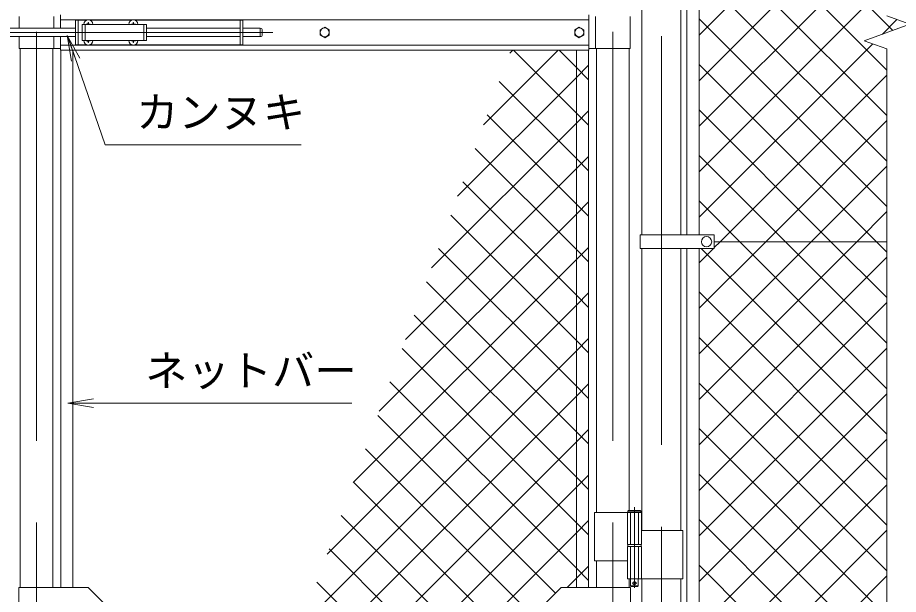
# Model space of a CAD drawing. Units: millimetres, scale not verified. Extents: x -4200 to 4200, y -2970 to 2970.
# Drawn here: x 1243 to 2610, y -236 to 659 of the extents above; entities that cross this region are included whole.
import ezdxf
from ezdxf.enums import TextEntityAlignment as Align

# ---------------------------------------------------------------- set-up
doc = ezdxf.new("R2010")
doc.units = ezdxf.units.MM
doc.header["$LTSCALE"] = 20
doc.linetypes.add('DASHED', pattern=[7.5, 6, -1.5])
doc.linetypes.add('USER1', pattern=[50.8, 31.75, -6.35, 6.35, -6.35])
for name, color, linetype, lineweight in [('0-1_D-STR-TXT', 7, 'Continuous', 9), ('0-2_D-BMK', 2, 'USER1', 13), ('0-3_D-STR1', 1, 'Continuous', 18), ('0-4_D-STR3', 3, 'Continuous', 13), ('0-5_D-STR-DIM', 7, 'Continuous', 9), ('0-6_0', 3, 'Continuous', 18), ('0-7_D-STR2', 7, 'Continuous', 9)]:
    doc.layers.add(name, color=color, linetype=linetype, lineweight=lineweight)
doc.styles.add('ＭＳ ゴシック', font='')
doc.styles.get('ＭＳ ゴシック').set_extended_font_data('MS Gothic')

# ---------------------------------------------------------------- blocks, each defined once
blk = doc.blocks.new('_Open')
at = {"layer": '0-6_0', "color": 7, "lineweight": 9}
blk.add_line((-20, 3.33), (0, 0), dxfattribs=at)
blk.add_lwpolyline([(-20, -3.33), (0, 0), (-20, 0)], dxfattribs=at)

msp = doc.modelspace()

# ---------------------------------------------------------------- linework, layer by layer
at = {"layer": '0-1_D-STR-TXT'}
msp.add_line((1761.49, 60.69), (1322.9, 60.69), dxfattribs=at)
msp.add_lwpolyline([(1683.01, 461.92), (1379.04, 461.92), (1320.69, 629.95)], dxfattribs=at)
at = {"layer": '0-2_D-BMK'}
for p, q in [((1272.39, 1653.1), (1272.39, -385.29)), ((2166.59, 1653.1), (2166.59, -385.29)), ((2241.99, 1646.61), (2241.99, -470.04)), ((1014.52, 636.37), (1638.97, 636.37)), ((2200.15, -101.21), (2200.15, -226.1)), ((2196.52, -219.13), (2203.78, -219.13))]:
    msp.add_line(p, q, dxfattribs=at)
at = {"layer": '0-3_D-STR1'}
for p, q in [((2211.74, 950.87), (2211.74, 321.87)), ((2272.24, 950.87), (2272.24, 321.87)), ((1246.99, 611.37), (1246.99, -225.58)), ((1297.79, 611.37), (1297.79, -225.58)), ((2141.19, 611.37), (2141.19, -109.13)), ((2191.99, 611.37), (2191.99, -106.13)), ((2211.74, 300.87), (2211.74, -137.13)), ((2272.24, 300.87), (2272.24, -137.13)), ((2141.19, -184.13), (2141.19, -225.58)), ((2191.99, -212.13), (2191.99, -225.58)), ((2211.74, -212.13), (2211.74, -274.93)), ((2272.24, -212.13), (2272.24, -274.93))]:
    msp.add_line(p, q, dxfattribs=at)
at = {"layer": '0-4_D-STR3'}
for p, q in [((2281.34, 321.87), (2281.34, 950.87)), ((2300.34, 321.87), (2300.34, 950.87)), ((1245.39, 661.37), (1245.39, 642.87)), ((1299.39, 661.37), (1299.39, 642.87)), ((1309.49, 642.87), (1309.49, 663.87)), ((2129.49, 608.87), (2129.49, 663.87)), ((2139.59, 661.37), (2139.59, 611.37)), ((2193.59, 661.37), (2193.59, 611.37)), ((1151.84, 642.87), (1332.64, 642.87)), ((1309.49, 655.87), (2129.49, 655.87)), ((1332.64, 655.37), (1332.64, 617.37)), ((1332.64, 655.37), (1350.04, 655.37)), ((1337.14, 655.37), (1337.14, 617.37)), ((1343.14, 648.87), (1343.14, 623.87)), ((1343.14, 648.87), (1443.14, 648.87)), ((1350.79, 649.28), (1349.49, 649.26)), ((1349.49, 649.26), (1349.49, 648.87)), ((1352.25, 652.02), (1352.22, 650.72)), ((1352.25, 652.02), (1353.04, 652.02)), ((1353.04, 652.02), (1353.06, 650.72)), ((1355.24, 655.37), (1420.04, 655.37)), ((1420.79, 649.28), (1419.49, 649.26)), ((1419.49, 649.26), (1419.49, 648.87)), ((1422.25, 652.02), (1422.22, 650.72)), ((1422.25, 652.02), (1423.04, 652.02)), ((1423.04, 652.02), (1423.06, 650.72)), ((1424.49, 649.28), (1425.79, 649.26)), ((1425.24, 655.37), (1592.64, 655.37)), ((1425.79, 649.26), (1425.79, 648.87)), ((1443.14, 648.87), (1443.14, 623.87)), ((1443.14, 642.87), (1588.14, 642.87)), ((1588.14, 655.37), (1588.14, 617.37)), ((1592.64, 655.37), (1592.64, 617.37)), ((1592.64, 642.87), (1619.64, 642.87)), ((1619.64, 642.87), (1619.64, 629.87)), ((1151.84, 629.87), (1332.64, 629.87)), ((1245.39, 629.87), (1245.39, 611.37)), ((1299.39, 629.87), (1299.39, 611.37)), ((1309.49, 608.87), (1309.49, 629.87)), ((1443.14, 629.87), (1588.14, 629.87)), ((1592.64, 629.87), (1619.64, 629.87)), ((1622.64, 639.87), (1622.64, 632.87)), ((1309.49, 616.87), (2129.49, 616.87)), ((1332.64, 617.37), (1350.04, 617.37)), ((1343.14, 623.87), (1443.14, 623.87)), ((1349.49, 623.47), (1349.49, 623.87)), ((1350.79, 623.45), (1349.49, 623.47)), ((1352.25, 620.72), (1352.22, 622.01)), ((1352.25, 620.72), (1353.04, 620.72)), ((1353.04, 620.72), (1353.06, 622.01)), ((1354.49, 623.45), (1355.79, 623.47)), ((1355.24, 617.37), (1420.04, 617.37)), ((1355.79, 623.47), (1355.79, 623.87)), ((1419.49, 623.47), (1419.49, 623.87)), ((1420.79, 623.45), (1419.49, 623.47)), ((1422.25, 620.72), (1422.22, 622.01)), ((1422.25, 620.72), (1423.04, 620.72)), ((1423.04, 620.72), (1423.06, 622.01)), ((1424.49, 623.45), (1425.79, 623.47)), ((1425.24, 617.37), (1592.64, 617.37)), ((1425.79, 623.47), (1425.79, 623.87)), ((1245.39, 611.37), (1309.49, 611.37)), ((1309.49, 608.87), (2129.49, 608.87)), ((1309.89, 608.87), (1309.89, -225.58)), ((1328.89, 608.87), (1328.89, -225.58)), ((2110.09, 608.87), (2110.09, -225.58)), ((2129.09, 608.87), (2129.09, -225.58)), ((2193.59, 611.37), (2129.49, 611.37)), ((2209.19, 321.87), (2209.19, 300.87)), ((2209.19, 321.87), (2323.99, 321.87)), ((2323.99, 321.87), (2323.99, 300.87)), ((2209.19, 300.87), (2323.99, 300.87)), ((2281.34, -274.93), (2281.34, 300.87)), ((2300.34, -275.51), (2300.34, 300.87)), ((2591.99, 311.37), (2323.99, 311.37)), ((2138.04, -109.13), (2138.04, -184.13)), ((2138.04, -109.13), (2210.95, -109.13)), ((2189.35, -109.13), (2189.35, -159.13)), ((2210.15, -107.13), (2190.15, -107.13)), ((2191.15, -106.13), (2209.15, -106.13)), ((2210.15, -107.13), (2209.15, -106.13)), ((2210.15, -107.13), (2210.15, -109.13)), ((2210.95, -109.13), (2210.95, -159.13)), ((2210.95, -137.13), (2275.29, -137.13)), ((2275.29, -137.13), (2275.29, -212.13)), ((2189.35, -159.13), (2210.95, -159.13)), ((2189.35, -162.13), (2210.95, -162.13)), ((2189.35, -162.13), (2189.35, -212.13)), ((2189.65, -159.13), (2189.65, -162.13)), ((2189.65, -162.13), (2210.65, -162.13)), ((2210.65, -159.13), (2210.65, -162.13)), ((2210.95, -162.13), (2210.95, -212.13)), ((2138.04, -184.13), (2189.24, -184.13)), ((2189.35, -212.13), (2275.29, -212.13)), ((2194.15, -212.13), (2194.15, -223.13)), ((1244.69, -265.58), (1244.69, -225.58)), ((2195.15, -224.13), (2194.15, -223.13)), ((2194.29, -265.58), (2194.29, -225.58)), ((2195.15, -224.13), (2205.15, -224.13)), ((2205.15, -224.13), (2206.15, -223.13))]:
    msp.add_line(p, q, dxfattribs=at)
at = {"layer": '0-4_D-STR3', "linetype": 'DASHED'}
for p, q in [((1347.64, 648.87), (1347.64, 623.87)), ((1438.64, 648.87), (1438.64, 623.87)), ((2193.85, -109.13), (2193.85, -159.13)), ((2206.45, -109.13), (2206.45, -159.13)), ((2193.85, -162.13), (2193.85, -212.13)), ((2206.45, -162.13), (2206.45, -212.13))]:
    msp.add_line(p, q, dxfattribs=at)
at = {"layer": '0-4_D-STR3'}
for points in [[(1354.49, 649.28), (1355.79, 649.26), (1355.79, 648.87)], [(2191.15, -106.13), (2190.15, -107.13), (2190.15, -109.13)], [(2206.15, -212.13), (2206.15, -223.13), (2194.15, -223.13)], [(1244.69, -225.58), (1352.39, -225.58), (1402.39, -275.58)], [(2194.29, -225.58), (2086.59, -225.58), (2036.59, -275.58)]]:
    msp.add_lwpolyline(points, dxfattribs=at)
for points in [[(1719.49, 644.47), (1712.48, 640.42), (1712.48, 632.32), (1719.49, 628.27), (1726.51, 632.32), (1726.51, 640.42)], [(2114.49, 644.47), (2107.48, 640.42), (2107.48, 632.32), (2114.49, 628.27), (2121.51, 632.32), (2121.51, 640.42)]]:
    msp.add_lwpolyline(points, close=True, dxfattribs=at)
for centre, radius in [((1719.49, 636.37), 7.03), ((2114.49, 636.37), 7.03), ((2311.99, 311.37), 8), ((2200.15, -219.13), 2.5)]:
    msp.add_circle(centre, radius, dxfattribs=at)
for centre, radius, start, end in [((1352.64, 648.87), 7, 0, 180), ((1350.74, 650.77), 1.49, 270, 0), ((1354.55, 650.77), 1.49, 180, 270), ((1422.64, 648.87), 7, 0, 180), ((1420.74, 650.77), 1.49, 270, 0), ((1424.55, 650.77), 1.49, 180, 270), ((1619.64, 639.87), 3, 0, 90), ((1619.64, 632.87), 3, 270, 0), ((1352.64, 623.87), 7, 180, 0), ((1350.74, 621.96), 1.49, 0, 90), ((1354.55, 621.96), 1.49, 90, 180), ((1422.64, 623.87), 7, 180, 0), ((1420.74, 621.96), 1.49, 0, 90), ((1424.55, 621.96), 1.49, 90, 180)]:
    msp.add_arc(centre, radius, start, end, dxfattribs=at)
at = {"layer": '0-5_D-STR-DIM'}
for p, q in [((2627.23, 649.19), (2591.99, 662.02)), ((2556.75, 623.54), (2627.23, 649.19)), ((2591.99, 610.72), (2556.75, 623.54)), ((2591.99, -481.63), (2591.99, 610.72))]:
    msp.add_line(p, q, dxfattribs=at)
at = {"layer": '0-7_D-STR2'}
for p, q in [((2601.05, 639.66), (2300.34, 940.37)), ((2300.34, 632.12), (2591.99, 923.77)), ((2591.99, 578.01), (2300.34, 869.66)), ((2300.34, 561.41), (2591.99, 853.06)), ((2591.99, 507.3), (2300.34, 798.95)), ((2300.34, 490.7), (2591.99, 782.35)), ((2591.99, 436.59), (2300.34, 728.24)), ((2300.34, 419.99), (2591.99, 711.64)), ((2591.99, 365.87), (2300.34, 657.52)), ((2584.82, 633.76), (2607.45, 656.39)), ((2300.34, 349.28), (2569.84, 618.78)), ((1966.13, 493.08), (2081.91, 608.87)), ((2006.59, 604.26), (2011.2, 608.87)), ((2110.09, 511.18), (2012.4, 608.87)), ((2110.09, 581.89), (2083.12, 608.87)), ((2110.09, 566.33), (2129.09, 585.33)), ((2129.09, 562.89), (2110.09, 581.89)), ((2575.79, 311.37), (2300.34, 586.81)), ((1925.66, 381.91), (2110.09, 566.33)), ((2110.09, 440.47), (1990.5, 560.06)), ((2110.09, 369.76), (1971.64, 508.21)), ((2110.09, 495.62), (2129.09, 514.62)), ((2129.09, 492.18), (2110.09, 511.18)), ((2505.08, 311.37), (2300.34, 516.1)), ((1885.2, 270.73), (2110.09, 495.62)), ((2403.85, 311.37), (2591.99, 499.51)), ((2110.09, 299.05), (1952.77, 456.37)), ((2110.09, 424.91), (2129.09, 443.91)), ((2129.09, 421.47), (2110.09, 440.47)), ((2434.37, 311.37), (2300.34, 445.39)), ((1844.73, 159.56), (2110.09, 424.91)), ((2474.56, 311.37), (2591.99, 428.8)), ((2110.09, 228.34), (1933.9, 404.53)), ((2110.09, 354.2), (2129.09, 373.2)), ((2129.09, 350.76), (2110.09, 369.76)), ((2363.66, 311.37), (2300.34, 374.68)), ((2545.27, 311.37), (2591.99, 358.09)), ((1804.27, 48.38), (2110.09, 354.2)), ((2110.09, 157.63), (1915.03, 352.69)), ((2110.09, 86.92), (1896.16, 300.85)), ((2110.09, 283.49), (2129.09, 302.49)), ((2300.34, 207.86), (2403.85, 311.37)), ((2300.34, 137.15), (2474.56, 311.37)), ((2300.34, 66.44), (2545.27, 311.37)), ((2300.34, 278.57), (2322.64, 300.87)), ((2591.99, 12.32), (2303.45, 300.87)), ((2591.99, 83.03), (2363.66, 311.37)), ((2591.99, 153.74), (2434.37, 311.37)), ((2591.99, 224.45), (2505.08, 311.37)), ((2591.99, 295.16), (2575.79, 311.37)), ((2129.09, 280.05), (2110.09, 299.05)), ((2300.34, -4.27), (2591.99, 287.38)), ((1763.81, -62.79), (2110.09, 283.49)), ((2110.09, 16.21), (1877.29, 249.01)), ((2591.99, -58.39), (2300.34, 233.26)), ((2110.09, 212.78), (2129.09, 231.78)), ((2129.09, 209.34), (2110.09, 228.34)), ((1723.34, -173.97), (2110.09, 212.78)), ((2300.34, -74.99), (2591.99, 216.66)), ((2110.09, -54.5), (1858.42, 197.16)), ((2110.09, 142.07), (2129.09, 161.07)), ((2129.09, 138.63), (2110.09, 157.63)), ((2591.99, -129.1), (2300.34, 162.55)), ((1682.88, -285.15), (2110.09, 142.07)), ((2110.09, -125.22), (1839.55, 145.32)), ((2300.34, -145.7), (2591.99, 145.95)), ((2110.09, -195.93), (1820.68, 93.48)), ((2110.09, 71.36), (2129.09, 90.36)), ((2129.09, 67.92), (2110.09, 86.92)), ((2591.99, -199.81), (2300.34, 91.84)), ((1738.1, -300.63), (2110.09, 71.36)), ((2300.34, -216.41), (2591.99, 75.24)), ((2077.81, -234.36), (1801.82, 41.64)), ((2110.09, 0.65), (2129.09, 19.65)), ((2129.09, -2.79), (2110.09, 16.21)), ((2591.99, -270.52), (2300.34, 21.13)), ((1808.81, -300.63), (2110.09, 0.65)), ((2306.25, -281.21), (2591.99, 4.53)), ((2042.46, -269.72), (1782.95, -10.2)), ((2110.09, -70.06), (2129.09, -51.06)), ((2129.09, -73.5), (2110.09, -54.5)), ((2551.39, -300.63), (2300.34, -49.58)), ((2002.67, -300.63), (1764.08, -62.05)), ((2357.54, -300.63), (2591.99, -66.18)), ((1879.52, -300.63), (2110.09, -70.06)), ((1931.96, -300.63), (1745.21, -113.89)), ((2110.09, -140.77), (2129.09, -121.77)), ((2480.68, -300.63), (2300.34, -120.29)), ((2129.09, -144.22), (2110.09, -125.22)), ((1950.23, -300.63), (2110.09, -140.77)), ((2428.25, -300.63), (2591.99, -136.89)), ((1861.24, -300.63), (1726.34, -165.73)), ((2409.97, -300.63), (2300.34, -191)), ((2129.09, -214.93), (2110.09, -195.93)), ((1790.53, -300.63), (1707.47, -217.57)), ((2498.96, -300.63), (2591.99, -207.6))]:
    msp.add_line(p, q, dxfattribs=at)
for points in [[(2323.99, 302.22), (2333.14, 311.37), (2591.99, 570.22)], [(2095.99, -225.58), (2110.09, -211.48), (2129.09, -192.48)]]:
    msp.add_lwpolyline(points, dxfattribs=at)

# ---------------------------------------------------------------- block references
at = {"layer": '0-1_D-STR-TXT', "xscale": 2, "yscale": 2}
for p, rotation in [((1320.03, 631.84), 109.15293), ((1320.9, 60.69), 180)]:
    msp.add_blockref('_Open', p, dxfattribs=dict(at, rotation=rotation))

# ---------------------------------------------------------------- texts
at = {"layer": '0-1_D-STR-TXT', "style": 'ＭＳ ゴシック'}
for s, p in [('カンヌキ', (1426.92, 474)), ('ネットバー', (1440.93, 72.64))]:
    msp.add_text(s, height=48.09, dxfattribs=at).set_placement(p, align=Align.BOTTOM_LEFT)

doc.saveas('drawing.dxf')
